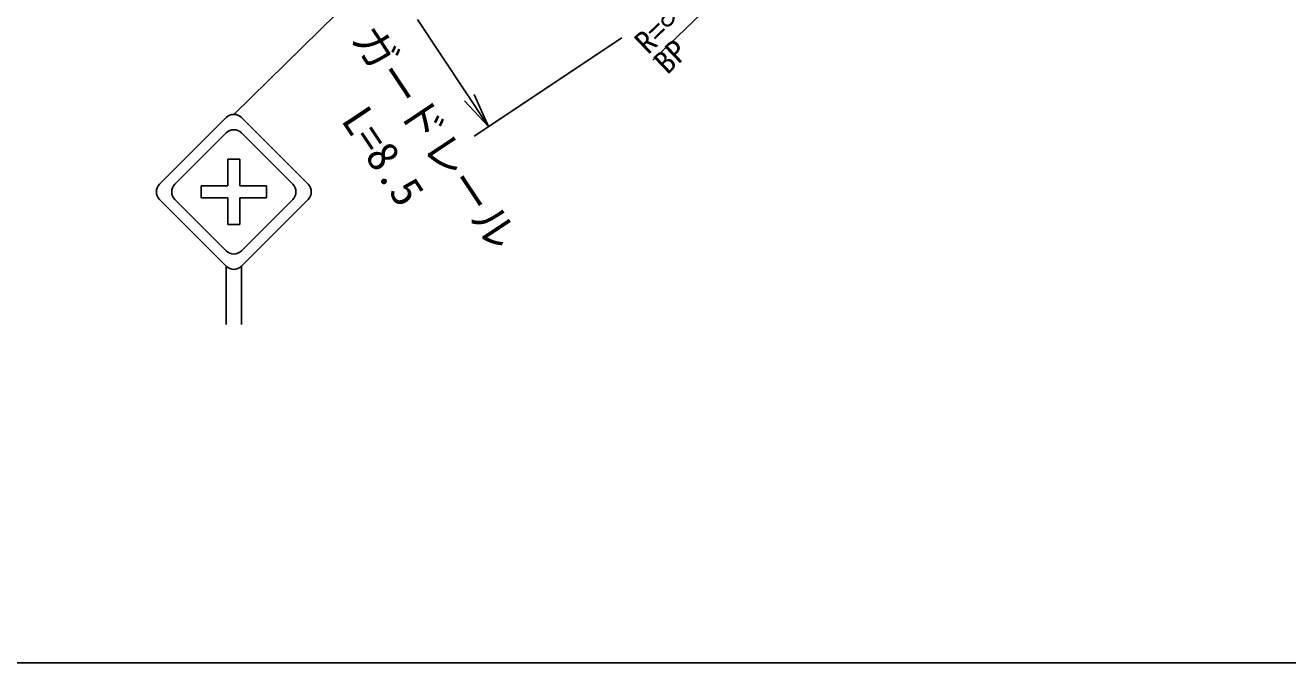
# Model space of a CAD drawing. Units: millimetres, scale not verified. Extents: x 40000 to 680000, y 20000 to 380000.
# Drawn here: x 485352 to 558663, y 205000 to 242014 of the extents above; entities that cross this region are included whole.
import ezdxf
from ezdxf.enums import TextEntityAlignment as Align

# ---------------------------------------------------------------- set-up
doc = ezdxf.new("R2010")
doc.units = ezdxf.units.MM
doc.header["$LTSCALE"] = 1000
for name, color, linetype, lineweight in [('M-BGD', 7, 'Continuous', 25), ('M-STR-HTXT', 7, 'Continuous', 13), ('M-STR-STRC', 7, 'Continuous', 25), ('M-TTL-BAND', 7, 'Continuous', 25)]:
    doc.layers.add(name, color=color, linetype=linetype, lineweight=lineweight)
doc.styles.add('ＭＳ ゴシック', font='')
doc.styles.get('ＭＳ ゴシック').set_extended_font_data('MS Gothic')

# ---------------------------------------------------------------- blocks, each defined once
blk = doc.blocks.new('open_arrow')
at = {"color": 0, "linetype": 'Continuous', "lineweight": -2}
blk.add_lwpolyline([(7.5, 1.25), (0, 0), (7.5, -1.25)], dxfattribs=at)

msp = doc.modelspace()

# ---------------------------------------------------------------- linework, layer by layer
at = {"layer": 'M-BGD'}
for p, q in [((508129, 242340), (512249, 236136)), ((520000, 241284), (511416, 235583))]:
    msp.add_line(p, q, dxfattribs=at)
at = {"layer": 'M-STR-HTXT'}
msp.add_line((543437, 260748), (521786, 239982), dxfattribs=at)
at = {"layer": 'M-STR-STRC'}
for p, q in [((528510, 267260), (497464, 236838)), ((497018, 236653), (493150, 232785)), ((497910, 236653), (501778, 232785)), ((494041, 232785), (497018, 235761)), ((497910, 235761), (500887, 232785)), ((497111, 232692), (497111, 234231)), ((497111, 234231), (497817, 234231)), ((497817, 232692), (497817, 234231)), ((495572, 232692), (497111, 232692)), ((495572, 231986), (495572, 232692)), ((499356, 232692), (497817, 232692)), ((499356, 231986), (499356, 232692)), ((493150, 231893), (497018, 228024)), ((494041, 231893), (497018, 228916)), ((495572, 231986), (497111, 231986)), ((497111, 231986), (497111, 230447)), ((499356, 231986), (497817, 231986)), ((497817, 231986), (497817, 230447)), ((501778, 231893), (497910, 228024)), ((497910, 228916), (500887, 231893)), ((497817, 230447), (497111, 230447)), ((497018, 228024), (497018, 224642)), ((497910, 228024), (497910, 224642))]:
    msp.add_line(p, q, dxfattribs=at)
for centre, start, end in [((497464, 236207), 45, 135), ((497464, 235315), 44.99985, 135), ((493596, 232339), 135, 225), ((494487, 232339), 135, 225.00005), ((500441, 232339), 315.00011, 44.99984), ((501333, 232339), 315, 45), ((497464, 229362), 225.00005, 315.00011), ((497464, 228470), 225, 315)]:
    msp.add_arc(centre, 631, start, end, dxfattribs=at)
at = {"layer": 'M-TTL-BAND'}
msp.add_line((40000, 205000), (579000, 205000), dxfattribs=at)

# ---------------------------------------------------------------- block references
at = {"layer": 'M-BGD', "xscale": 267, "yscale": 267, "rotation": 123.6}
msp.add_blockref('open_arrow', (512249, 236136), dxfattribs=at)

# ---------------------------------------------------------------- texts
at = {"layer": 'M-BGD', "style": 'ＭＳ ゴシック'}
msp.add_text('L=8.5', height=1833, rotation=303.588, dxfattribs=at).set_placement((504917, 233604), align=Align.BOTTOM_CENTER)
at = {"layer": 'M-STR-HTXT', "style": 'ＭＳ ゴシック'}
for s, p in [('R=∞', (521786, 239982)), ('BP', (522907, 238814))]:
    msp.add_text(s, height=1320, rotation=43.805, dxfattribs=at).set_placement(p, align=Align.BOTTOM_LEFT)
msp.add_text('ガードレール', height=1833, rotation=303.588, dxfattribs=at).set_placement((509136, 235510), align=Align.MIDDLE_CENTER)

doc.saveas('drawing.dxf')
